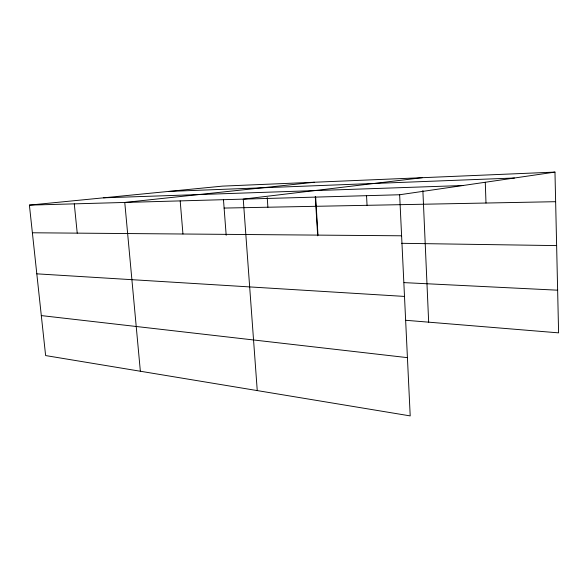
<?xml version="1.0" encoding="UTF-8"?>
<svg xmlns="http://www.w3.org/2000/svg" width="588" height="588" viewBox="0 0 588 588"><rect width="100%" height="100%" fill="white"/><g stroke="black" fill="none" stroke-linecap="round" stroke-linejoin="round"><path stroke-width="0.88" d="M399.642 194.753L410.204 415.9L45.621 355.564L29.4 205.116L399.642 194.753L554.969 172.1L558.6 332.859L405.86 320.291M422.309 177.694L243.248 199.134L257.25 390.586M314.396 182.251L124.766 202.448L140.356 371.241M29.4 205.116L222.433 186.124L554.969 172.1M168.366 191.445L514.434 178.01M103.532 197.825L462.896 185.529M224.109 208.064L555.638 201.691M32.384 232.774L401.597 235.795M401.655 243.307L556.63 245.6M404.066 282.622L557.637 290.193M36.809 273.839L404.5 296.425M41.307 315.587L407.425 357.644M74.279 203.86L77.226 233.142M180.185 200.898L182.949 234.002M223.484 199.839L226.182 235.274M267.224 197.517L267.893 207.219M315.653 197.105L317.983 235.112M315.278 196.502L317.689 235.81M366.53 195.4L367.052 205.315M422.868 190.505L428.667 322.165M485.284 182.273L485.989 203.029"/></g></svg>
